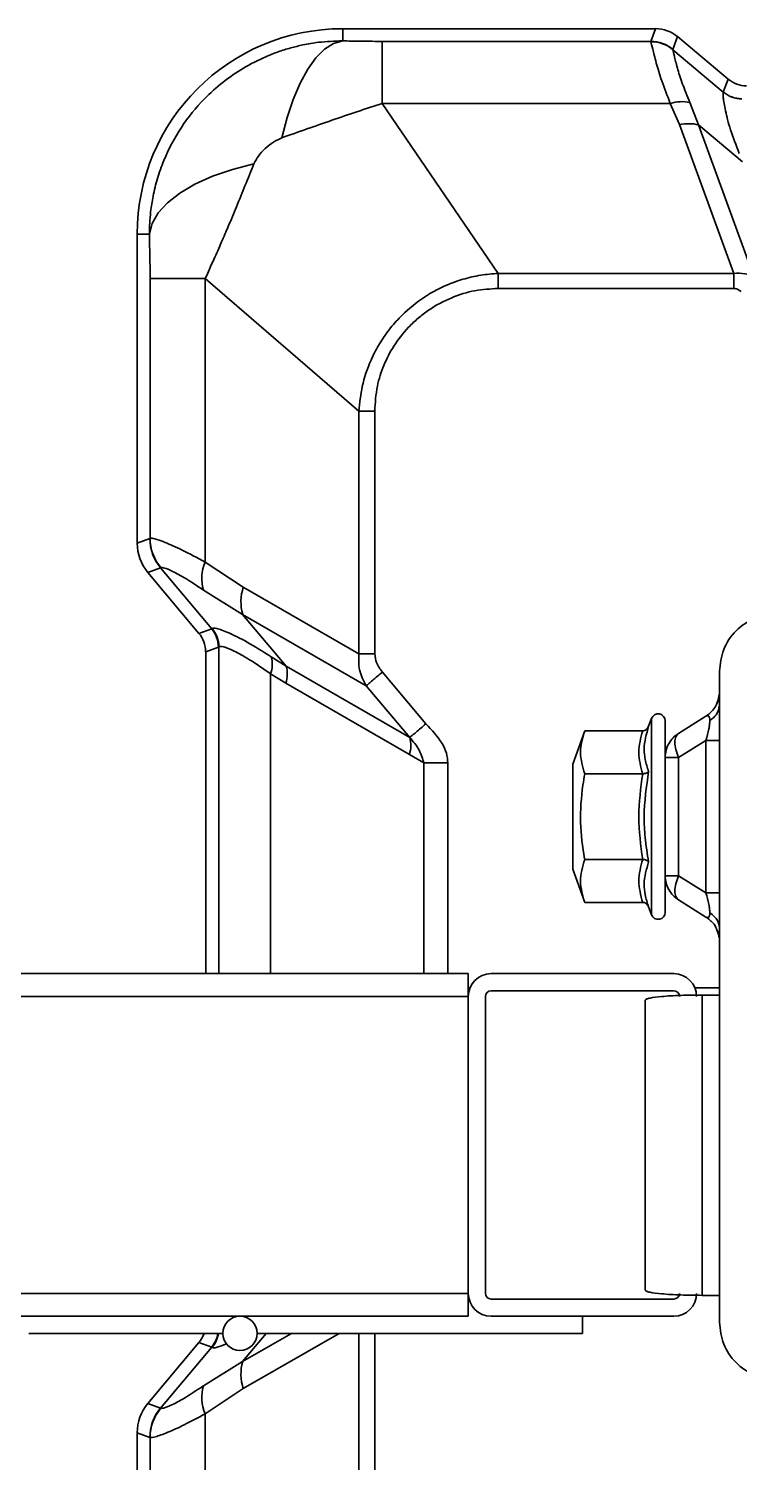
# Model space of a CAD drawing. Header units: millimetres. Extents: x 0 to 420, y 0 to 297.
# Drawn here: x 273.795 to 274.417, y 150.732 to 151.987 of the extents above; entities that cross this region are included whole.
import ezdxf

# ---------------------------------------------------------------- set-up
doc = ezdxf.new("R2010")
doc.units = ezdxf.units.MM

msp = doc.modelspace()

# ---------------------------------------------------------------- linework, layer by layer
at = {"color": 7, "linetype": 'Continuous', "lineweight": 35}
for p, q in [((274.3439, 151.9873), (274.0698, 151.9873)), ((274.0698, 151.9766), (274.0698, 151.9873)), ((274.3398, 151.9762), (274.3439, 151.9873)), ((274.1044, 151.9219), (274.1044, 151.9762)), ((274.1044, 151.9762), (274.3398, 151.9762)), ((274.3398, 151.9758), (274.3398, 151.9762)), ((274.3591, 151.9691), (274.3631, 151.9803)), ((274.4074, 151.9431), (274.3631, 151.9803)), ((274.3591, 151.9688), (274.3591, 151.9691)), ((274.4032, 151.9318), (274.3591, 151.9688)), ((274.4074, 151.9431), (274.4032, 151.9318)), ((274.2059, 151.773), (274.1044, 151.9219)), ((274.3567, 151.9219), (274.1044, 151.9219)), ((274.3649, 151.9033), (274.3567, 151.9219)), ((274.3814, 151.9032), (274.374, 151.9227)), ((274.4032, 151.9317), (274.4032, 151.9318)), ((274.4124, 151.773), (274.3649, 151.9033)), ((274.4298, 151.7702), (274.3814, 151.9032)), ((274.3814, 151.9032), (274.4201, 151.8707)), ((273.8898, 151.8073), (273.8898, 151.5368)), ((273.9005, 151.8073), (273.8898, 151.8073)), ((274.2059, 151.7598), (274.2059, 151.773)), ((274.4124, 151.773), (274.2059, 151.773)), ((273.9495, 151.7684), (273.9012, 151.7684)), ((273.9012, 151.541), (273.9012, 151.7684)), ((274.0839, 151.6523), (273.9495, 151.7684)), ((273.9495, 151.7684), (273.9495, 151.5202)), ((274.4124, 151.7598), (274.2059, 151.7598)), ((274.0979, 151.6523), (274.0839, 151.6523)), ((274.0839, 151.6523), (274.0839, 151.4398)), ((274.0979, 151.6523), (274.0979, 151.4398)), ((273.9009, 151.5409), (273.8898, 151.5368)), ((273.9009, 151.5409), (273.9012, 151.541)), ((273.9495, 151.5202), (273.9827, 151.4982)), ((273.8991, 151.5112), (273.9103, 151.5152)), ((273.8991, 151.5112), (273.9439, 151.4578)), ((273.9105, 151.5154), (273.9103, 151.5152)), ((273.9103, 151.5152), (273.9551, 151.4618)), ((273.9822, 151.4744), (273.948, 151.4956)), ((274.0839, 151.4398), (273.9827, 151.4982)), ((273.9822, 151.4744), (274.0904, 151.4119)), ((274.0203, 151.4291), (273.9822, 151.4744)), ((273.9439, 151.4578), (273.9551, 151.4618)), ((273.9551, 151.4618), (273.9555, 151.4621)), ((273.9498, 151.4417), (273.9609, 151.4458)), ((273.9614, 151.4461), (273.9609, 151.4458)), ((273.9614, 151.4461), (273.9614, 151.1598)), ((273.9498, 151.4417), (273.9498, 151.1598)), ((274.0072, 151.4373), (274.0203, 151.4291)), ((274.0979, 151.4398), (274.0839, 151.4398)), ((274.0066, 151.4223), (274.0199, 151.4142)), ((274.0066, 151.1598), (274.0066, 151.4223)), ((274.1285, 151.3666), (274.0203, 151.4291)), ((274.1046, 151.4239), (274.1427, 151.3785)), ((274.3998, 150.8546), (274.3998, 151.4246)), ((274.0199, 151.4142), (274.1282, 151.3517)), ((274.0904, 151.4119), (274.1285, 151.3666)), ((274.3992, 151.3994), (274.3998, 151.4064)), ((274.3991, 151.4004), (274.3973, 151.3956)), ((274.3996, 151.4035), (274.3983, 151.3973)), ((274.3994, 151.4035), (274.3991, 151.4011)), ((274.3403, 151.3832), (274.3378, 151.3764)), ((274.3403, 151.3832), (274.3403, 151.2114)), ((274.3523, 151.3811), (274.3523, 151.349)), ((274.388, 151.3852), (274.364, 151.3702)), ((274.2818, 151.3724), (274.2713, 151.3433)), ((274.3326, 151.3724), (274.2818, 151.3724)), ((274.388, 151.364), (274.364, 151.349)), ((274.388, 151.2305), (274.388, 151.364)), ((274.1282, 151.3517), (274.141, 151.3443)), ((274.1619, 151.3443), (274.141, 151.3443)), ((274.141, 151.3443), (274.141, 151.1598)), ((274.1619, 151.3443), (274.1619, 151.1598)), ((274.2713, 151.2513), (274.2713, 151.3433)), ((274.364, 151.349), (274.3523, 151.349)), ((274.3523, 151.349), (274.3523, 151.2455)), ((274.364, 151.349), (274.364, 151.2455)), ((274.3326, 151.3348), (274.2818, 151.3348)), ((274.3326, 151.2598), (274.2818, 151.2598)), ((274.2713, 151.2513), (274.2818, 151.2222)), ((274.3523, 151.2455), (274.3523, 151.2135)), ((274.364, 151.2455), (274.3523, 151.2455)), ((274.388, 151.2305), (274.364, 151.2455)), ((274.3326, 151.2222), (274.2818, 151.2222)), ((274.3378, 151.2182), (274.3403, 151.2114)), ((274.364, 151.2243), (274.388, 151.2093)), ((274.3885, 151.2093), (274.388, 151.2093)), ((274.3888, 151.209), (274.3905, 151.2075)), ((274.3973, 151.199), (274.3991, 151.1942)), ((274.3983, 151.1973), (274.3996, 151.1911)), ((274.1798, 151.1598), (268.5798, 151.1598)), ((274.1798, 151.1598), (274.1798, 151.1398)), ((274.3598, 151.1598), (274.1998, 151.1598)), ((274.1798, 151.1473), (274.1812, 151.1473)), ((274.1812, 151.1473), (274.1798, 151.1473)), ((274.3598, 151.1448), (274.1998, 151.1448)), ((274.3783, 151.1473), (274.3998, 151.1473)), ((274.3998, 151.1473), (274.3783, 151.1473)), ((274.3795, 151.141), (274.3848, 151.1411)), ((274.3848, 150.8781), (274.3848, 151.1411)), ((274.3848, 151.1411), (274.3998, 151.1411)), ((274.1798, 151.1398), (268.5798, 151.1398)), ((274.1798, 151.1398), (274.1798, 150.8798)), ((274.1798, 151.1398), (274.1798, 150.8798)), ((274.1948, 151.1398), (274.1948, 150.8798)), ((274.3348, 151.1365), (274.3348, 150.8827)), ((274.1798, 150.8798), (268.5798, 150.8798)), ((274.1798, 150.8798), (274.1798, 150.8598)), ((274.3848, 150.8781), (274.3998, 150.8781)), ((274.1804, 150.8748), (274.1798, 150.8748)), ((274.1998, 150.8748), (274.3598, 150.8748)), ((274.1798, 150.8598), (268.5798, 150.8598)), ((274.1998, 150.8598), (274.3598, 150.8598)), ((274.2798, 150.8598), (274.2798, 150.8448)), ((273.7948, 150.8448), (273.9648, 150.8448)), ((274.0249, 150.8448), (273.9822, 150.8202)), ((274.0029, 150.8448), (273.9822, 150.8202)), ((274.0667, 150.8448), (273.9827, 150.7964)), ((273.9948, 150.8448), (274.2798, 150.8448)), ((274.0839, 150.8448), (274.0839, 150.6423)), ((274.0979, 150.8448), (274.0979, 150.6423)), ((273.9439, 150.8368), (273.8991, 150.7834)), ((273.9551, 150.8328), (273.9103, 150.7794)), ((273.9551, 150.8328), (273.9439, 150.8368)), ((273.9555, 150.8325), (273.9551, 150.8328)), ((273.9822, 150.8202), (273.948, 150.799)), ((273.9827, 150.7964), (273.9495, 150.7744)), ((273.9103, 150.7794), (273.8991, 150.7834)), ((273.9103, 150.7794), (273.9105, 150.7792)), ((273.9495, 150.7744), (273.9495, 150.5262)), ((273.8898, 150.7578), (273.8898, 150.4873)), ((273.9009, 150.7537), (273.8898, 150.7578)), ((273.9009, 150.7537), (273.9012, 150.7536)), ((273.9012, 150.5262), (273.9012, 150.7536))]:
    msp.add_line(p, q, dxfattribs=at)
at = {"color": 7, "linetype": 'Continuous', "lineweight": 35, "flags": 128}
for points in [[(274.0166, 151.8918), (274.0212, 151.9094), (274.0265, 151.9254), (274.0325, 151.9397), (274.0392, 151.9519), (274.0464, 151.9618), (274.054, 151.9693), (274.0618, 151.9743), (274.0698, 151.9766)], [(273.9921, 151.869), (273.9732, 151.864), (273.9558, 151.858), (273.9404, 151.851), (273.9272, 151.8433), (273.9164, 151.8349), (273.9083, 151.826), (273.9029, 151.8167), (273.9005, 151.8073)]]:
    msp.add_lwpolyline(points, dxfattribs=at)
at = {"color": 7, "linetype": 'Continuous', "lineweight": 35}
msp.add_circle((273.9798, 150.8448), 0.015, dxfattribs=at)
for centre, radius, start, end in [((274.0698, 151.8073), 0.18, 90, 180), ((274.3398, 151.9461), 0.03, 50.0586, 89.9414), ((274.3399, 151.9458), 0.03, 50.2501, 90.141), ((274.3669, 151.8904), 0.033, 77.4981, 107.8428), ((274.4193, 151.951), 0.025, 230.0586, 269.9414), ((274.4193, 151.9509), 0.025, 230.0357, 269.9067), ((274.3729, 151.8678), 0.0363, 76.4299, 102.6632), ((273.941, 151.5409), 0.0401, 180.0586, 219.9414), ((273.9412, 151.5411), 0.0401, 180.1269, 219.9924), ((273.9818, 151.5059), 0.0354, 156.1372, 196.9623), ((274.0208, 151.4855), 0.0401, 161.4836, 196.0343), ((273.9359, 151.4457), 0.025, 0.0586, 39.9414), ((273.9363, 151.446), 0.025, 0.1661, 40.0321), ((273.9841, 151.4306), 0.024, 339.6339, 16.2007), ((273.9962, 151.4222), 0.0251, 341.4836, 16.0343), ((274.3461, 151.3811), 0.00619, 0, 160), ((274.1044, 151.3597), 0.0251, 341.4836, 16.0343), ((274.3461, 151.2135), 0.00619, 200, 0), ((274.1998, 151.1398), 0.02, 90, 180), ((274.3598, 151.1398), 0.02, 0, 90), ((274.1998, 151.1398), 0.005, 90, 180), ((274.3598, 151.1398), 0.005, 0, 90), ((274.1998, 150.8798), 0.02, 180, 270), ((274.1998, 150.8798), 0.005, 180, 270), ((274.3598, 150.8798), 0.02, 270, 0), ((274.3598, 150.8798), 0.005, 270, 0), ((273.9359, 150.8489), 0.025, 320.0587, 350.6662), ((273.9363, 150.8486), 0.025, 319.9711, 351.2382), ((274.0208, 150.8091), 0.0401, 163.9657, 198.5164), ((273.9818, 150.7887), 0.0354, 163.0377, 203.8627), ((273.941, 150.7537), 0.0401, 140.0586, 179.9414), ((273.9412, 150.7535), 0.0401, 140.0076, 179.8731)]:
    msp.add_arc(centre, radius, start, end, dxfattribs=at)
for centre, major_axis, start_param, end_param in [((274.3438, 151.9573), (0.0103, 0.0282), 5.934618, 6.631752), ((274.4235, 151.9623), (0.0086, 0.0235), 2.793026, 3.49016), ((273.9298, 151.5369), (0.0376, 0.0137), 2.793026, 3.49016), ((273.9247, 151.4417), (-0.0235, -0.0086), 2.793026, 3.49016), ((273.9247, 150.8529), (-0.0235, 0.0086), 2.793026, 3.160549), ((273.9298, 150.7577), (-0.0376, 0.0137), 5.934618, 6.631752)]:
    msp.add_ellipse(centre, major_axis=major_axis, ratio=0.998448, start_param=start_param, end_param=end_param, dxfattribs=at)
for points, knots in [([(273.9005, 151.8073), (273.9007, 151.8139), (273.901, 151.825), (273.9037, 151.8413), (273.9074, 151.8564), (273.9147, 151.8769), (273.9275, 151.9012), (273.9458, 151.9238), (273.9646, 151.9407), (273.9826, 151.9531), (273.9992, 151.9616), (274.0132, 151.9671), (274.0241, 151.9705), (274.0359, 151.9734), (274.0511, 151.976), (274.0627, 151.9764), (274.0698, 151.9766)], [0, 0, 0, 0, 0.073966, 0.126209, 0.185583, 0.248629, 0.372147, 0.493376, 0.574928, 0.656955, 0.739459, 0.783742, 0.826761, 0.868517, 0.920624, 1, 1, 1, 1]), ([(274.0698, 151.9766), (274.0745, 151.9765), (274.083, 151.9764), (274.0946, 151.9762), (274.1015, 151.9762), (274.1044, 151.9762)], [0, 0, 0, 0, 0.426106, 0.75777, 1, 1, 1, 1]), ([(274.3567, 151.9219), (274.3541, 151.9287), (274.3488, 151.9421), (274.3441, 151.9583), (274.3409, 151.9709), (274.3402, 151.9741), (274.3398, 151.9758)], [0, 0, 0, 0, 0.238868, 0.471709, 0.726257, 1, 1, 1, 1]), ([(274.3591, 151.9688), (274.3594, 151.9674), (274.3599, 151.9646), (274.3626, 151.9538), (274.3667, 151.94), (274.3716, 151.9285), (274.374, 151.9227)], [0, 0, 0, 0, 0.27715, 0.53382, 0.766156, 1, 1, 1, 1]), ([(274.1044, 151.9219), (274.0897, 151.917), (274.0604, 151.9073), (274.0312, 151.8969), (274.0166, 151.8918)], [0, 0, 0, 0, 0.502691, 1, 1, 1, 1]), ([(274.4172, 151.878), (274.4144, 151.8852), (274.4088, 151.8996), (274.4048, 151.9163), (274.4028, 151.9281), (274.4031, 151.9305), (274.4032, 151.9317)], [0, 0, 0, 0, 0.247618, 0.49308, 0.751102, 1, 1, 1, 1]), ([(274.0166, 151.8918), (274.0141, 151.8906), (274.0088, 151.8882), (274.0019, 151.8826), (273.9958, 151.8762), (273.9933, 151.8713), (273.9921, 151.869)], [0, 0, 0, 0, 0.242294, 0.509366, 0.771567, 1, 1, 1, 1]), ([(273.9921, 151.869), (273.9895, 151.8625), (273.9844, 151.8501), (273.977, 151.8318), (273.9701, 151.8153), (273.9635, 151.7999), (273.9566, 151.7845), (273.9519, 151.774), (273.9495, 151.7684)], [0, 0, 0, 0, 0.191169, 0.37068, 0.538766, 0.672129, 0.825955, 1, 1, 1, 1]), ([(273.9012, 151.7684), (273.9012, 151.7688), (273.9011, 151.7725), (273.901, 151.7859), (273.9007, 151.7981), (273.9005, 151.8073)], [0, 0, 0, 0, 0.030601, 0.265216, 1, 1, 1, 1]), ([(273.9011, 151.7706), (273.9012, 151.7701), (273.9012, 151.7693), (273.9013, 151.7686), (273.9013, 151.7685), (273.9014, 151.7684)], [0, 0, 0, 0, 0.56153, 0.792581, 1, 1, 1, 1]), ([(274.2059, 151.773), (274.2009, 151.7726), (274.1904, 151.7717), (274.1753, 151.7682), (274.1576, 151.7618), (274.1382, 151.7511), (274.1213, 151.7367), (274.1093, 151.7225), (274.101, 151.7101), (274.0929, 151.6942), (274.0863, 151.6749), (274.0847, 151.6596), (274.0839, 151.6523)], [0, 0, 0, 0, 0.0807277, 0.1668448, 0.2472628, 0.3806547, 0.517772, 0.598864, 0.6777449, 0.7544784, 0.883127, 1, 1, 1, 1]), ([(274.4298, 151.7702), (274.4273, 151.7712), (274.4219, 151.7734), (274.4157, 151.7731), (274.4124, 151.773)], [0, 0, 0, 0, 0.466493, 1, 1, 1, 1]), ([(274.4124, 151.773), (274.4124, 151.771), (274.4124, 151.767), (274.4124, 151.7622), (274.4124, 151.7598)], [0, 0, 0, 0, 0.506963, 1, 1, 1, 1]), ([(274.2059, 151.7598), (274.1991, 151.7594), (274.1852, 151.7586), (274.1645, 151.7521), (274.148, 151.7433), (274.1358, 151.7339), (274.1251, 151.7238), (274.1144, 151.7101), (274.1054, 151.6926), (274.0992, 151.6734), (274.0983, 151.6597), (274.0979, 151.6523)], [0, 0, 0, 0, 0.120461, 0.246403, 0.382818, 0.450919, 0.519058, 0.644752, 0.756806, 0.869265, 1, 1, 1, 1]), ([(274.4124, 151.7598), (274.4129, 151.7597), (274.4141, 151.7597), (274.4163, 151.7589), (274.4178, 151.7578), (274.4188, 151.7571)], [0, 0, 0, 0, 0.232062, 0.478453, 1, 1, 1, 1]), ([(273.9012, 151.541), (273.9022, 151.5411), (273.9042, 151.5411), (273.914, 151.5376), (273.9286, 151.5313), (273.9424, 151.524), (273.9495, 151.5202)], [0, 0, 0, 0, 0.239453, 0.47313, 0.728792, 1, 1, 1, 1]), ([(273.948, 151.4956), (273.9425, 151.4992), (273.9319, 151.5063), (273.9206, 151.5123), (273.9129, 151.5156), (273.9113, 151.5154), (273.9105, 151.5154)], [0, 0, 0, 0, 0.270175, 0.525289, 0.759332, 1, 1, 1, 1]), ([(273.9555, 151.4621), (273.9565, 151.4623), (273.9586, 151.4627), (273.9693, 151.4588), (273.9855, 151.4509), (273.9999, 151.4419), (274.0072, 151.4373)], [0, 0, 0, 0, 0.2231187, 0.4759315, 0.7314708, 1, 1, 1, 1]), ([(274.0066, 151.4223), (274.0003, 151.4267), (273.9881, 151.4353), (273.9741, 151.4428), (273.9644, 151.4468), (273.9624, 151.4463), (273.9614, 151.4461)], [0, 0, 0, 0, 0.267515, 0.511254, 0.753073, 1, 1, 1, 1]), ([(274.0839, 151.4398), (274.0838, 151.4351), (274.0834, 151.4251), (274.088, 151.4165), (274.0904, 151.4119)], [0, 0, 0, 0, 0.4733, 1, 1, 1, 1]), ([(274.0979, 151.4398), (274.0982, 151.4372), (274.099, 151.4313), (274.1026, 151.4265), (274.1046, 151.4239)], [0, 0, 0, 0, 0.448587, 1, 1, 1, 1]), ([(274.1046, 151.4239), (274.1032, 151.4226), (274.1001, 151.4201), (274.096, 151.4166), (274.0925, 151.4137), (274.0911, 151.4125), (274.0904, 151.4119)], [0, 0, 0, 0, 0.244438, 0.500001, 0.755563, 1, 1, 1, 1]), ([(274.3988, 151.3997), (274.3982, 151.3979), (274.3968, 151.394), (274.3931, 151.389), (274.3897, 151.3865), (274.388, 151.3852)], [0, 0, 0, 0, 0.315477, 0.657739, 1, 1, 1, 1]), ([(274.3998, 151.3946), (274.3993, 151.3918), (274.3983, 151.3867), (274.3935, 151.383), (274.3913, 151.3814)], [0, 0, 0, 0, 0.559996, 1, 1, 1, 1]), ([(274.388, 151.3852), (274.3889, 151.3856), (274.3902, 151.3861), (274.3912, 151.3841), (274.3913, 151.3823), (274.3913, 151.3814)], [0, 0, 0, 0, 0.551614, 0.784825, 1, 1, 1, 1]), ([(274.3913, 151.3814), (274.3913, 151.3803), (274.3912, 151.3782), (274.3902, 151.3722), (274.3889, 151.3674), (274.388, 151.364)], [0, 0, 0, 0, 0.2151838, 0.4483868, 1, 1, 1, 1]), ([(274.1427, 151.3785), (274.1412, 151.3773), (274.1382, 151.3747), (274.134, 151.3712), (274.1305, 151.3683), (274.1292, 151.3672), (274.1285, 151.3666)], [0, 0, 0, 0, 0.244437, 0.5, 0.755563, 1, 1, 1, 1]), ([(274.1427, 151.3785), (274.1478, 151.3731), (274.1551, 151.3654), (274.1611, 151.3531), (274.1617, 151.3472), (274.1619, 151.3443)], [0, 0, 0, 0, 0.554868, 0.787217, 1, 1, 1, 1]), ([(274.2818, 151.3348), (274.28, 151.341), (274.2763, 151.3535), (274.28, 151.366), (274.2818, 151.3724)], [0, 0, 0, 0, 0.4912125, 1, 1, 1, 1]), ([(274.3378, 151.3764), (274.3378, 151.3764), (274.3376, 151.3758), (274.337, 151.3747), (274.3357, 151.3734), (274.3342, 151.3725), (274.3331, 151.3724), (274.3326, 151.3724)], [0, 0, 0, 0, 0.006713, 0.267679, 0.528689, 0.76386, 1, 1, 1, 1]), ([(274.3378, 151.3764), (274.3359, 151.3697), (274.3331, 151.36), (274.3345, 151.3468), (274.3366, 151.3404), (274.3378, 151.3369)], [0, 0, 0, 0, 0.499729, 0.72853, 1, 1, 1, 1]), ([(274.1285, 151.3666), (274.1316, 151.3631), (274.1373, 151.3564), (274.1398, 151.3481), (274.141, 151.3443)], [0, 0, 0, 0, 0.537276, 1, 1, 1, 1]), ([(274.2818, 151.2598), (274.2818, 151.26), (274.2799, 151.2707), (274.2772, 151.2925), (274.2789, 151.3175), (274.2813, 151.3315), (274.2818, 151.3348)], [0, 0, 0, 0, 0.009604, 0.432631, 0.866873, 1, 1, 1, 1]), ([(274.3326, 151.2598), (274.3309, 151.2723), (274.3274, 151.2973), (274.3309, 151.3223), (274.3326, 151.3348)], [0, 0, 0, 0, 0.499238, 1, 1, 1, 1]), ([(274.3378, 151.3369), (274.3378, 151.3368), (274.3376, 151.3366), (274.337, 151.336), (274.3357, 151.3354), (274.3342, 151.3349), (274.3331, 151.3349), (274.3326, 151.3348)], [0, 0, 0, 0, 0.006713, 0.267679, 0.528689, 0.76386, 1, 1, 1, 1]), ([(274.3378, 151.3369), (274.3359, 151.3237), (274.3331, 151.3045), (274.3345, 151.2779), (274.3366, 151.2648), (274.3378, 151.2577)], [0, 0, 0, 0, 0.500435, 0.728855, 1, 1, 1, 1]), ([(274.2818, 151.2222), (274.28, 151.2284), (274.2763, 151.2409), (274.28, 151.2534), (274.2818, 151.2598)], [0, 0, 0, 0, 0.4912125, 1, 1, 1, 1]), ([(274.3378, 151.2577), (274.3378, 151.2577), (274.3376, 151.258), (274.337, 151.2586), (274.3357, 151.2592), (274.3342, 151.2597), (274.3331, 151.2597), (274.3326, 151.2598)], [0, 0, 0, 0, 0.006713, 0.267679, 0.528689, 0.76386, 1, 1, 1, 1]), ([(274.3378, 151.2577), (274.3359, 151.2513), (274.3331, 151.2418), (274.3345, 151.2284), (274.3366, 151.2218), (274.3378, 151.2182)], [0, 0, 0, 0, 0.499729, 0.72853, 1, 1, 1, 1]), ([(274.388, 151.2305), (274.3889, 151.2272), (274.3902, 151.2224), (274.3912, 151.2164), (274.3913, 151.2142), (274.3913, 151.2132)], [0, 0, 0, 0, 0.551614, 0.784825, 1, 1, 1, 1]), ([(274.3326, 151.2222), (274.3331, 151.2222), (274.3342, 151.2221), (274.3357, 151.2212), (274.337, 151.2199), (274.3376, 151.2188), (274.3378, 151.2182), (274.3378, 151.2182)], [0, 0, 0, 0, 0.23614, 0.471311, 0.732321, 0.993287, 1, 1, 1, 1]), ([(274.3913, 151.2132), (274.3913, 151.2123), (274.3912, 151.2105), (274.3903, 151.2087), (274.3892, 151.2091), (274.3885, 151.2093)], [0, 0, 0, 0, 0.243902, 0.508229, 1, 1, 1, 1]), ([(274.3904, 151.2074), (274.3913, 151.2067), (274.3938, 151.2048), (274.3961, 151.2018), (274.397, 151.1994), (274.3972, 151.1989)], [0, 0, 0, 0, 0.294463, 0.870519, 1, 1, 1, 1]), ([(274.3913, 151.2132), (274.394, 151.211), (274.3988, 151.2072), (274.3995, 151.2021), (274.3998, 151.1999)], [0, 0, 0, 0, 0.559996, 1, 1, 1, 1]), ([(274.3848, 151.1411), (274.3784, 151.141), (274.3687, 151.1409), (274.357, 151.1404), (274.3471, 151.1396), (274.34, 151.1387), (274.3355, 151.1375), (274.3351, 151.1369), (274.3348, 151.1365)], [0, 0, 0, 0, 0.242279, 0.369202, 0.49965, 0.729414, 0.842683, 1, 1, 1, 1]), ([(274.3348, 150.8827), (274.3351, 150.8823), (274.3355, 150.8817), (274.34, 150.8805), (274.3471, 150.8796), (274.357, 150.8788), (274.3687, 150.8783), (274.3784, 150.8782), (274.3848, 150.8781)], [0, 0, 0, 0, 0.157309, 0.270586, 0.50035, 0.630794, 0.757716, 1, 1, 1, 1]), ([(273.9681, 150.8357), (273.965, 150.8345), (273.9582, 150.8317), (273.9564, 150.8322), (273.9555, 150.8325)], [0, 0, 0, 0, 0.454296, 1, 1, 1, 1]), ([(273.9105, 150.7792), (273.9115, 150.7792), (273.9133, 150.7791), (273.9219, 150.7829), (273.9334, 150.7892), (273.943, 150.7957), (273.948, 150.799)], [0, 0, 0, 0, 0.267138, 0.52122, 0.755952, 1, 1, 1, 1]), ([(273.9495, 150.7744), (273.943, 150.771), (273.9305, 150.7642), (273.9156, 150.7576), (273.9046, 150.7536), (273.9023, 150.7536), (273.9012, 150.7536)], [0, 0, 0, 0, 0.245129, 0.480308, 0.739086, 1, 1, 1, 1])]:
    msp.add_open_spline(points, degree=3, knots=knots, dxfattribs=at)
for points in [[(274.3998, 151.4246), (274.4005, 151.4311), (274.402, 151.4442), (274.4136, 151.4608), (274.4301, 151.4723), (274.4432, 151.4738), (274.4498, 151.4746)], [(274.3326, 151.3348), (274.3309, 151.3411), (274.3274, 151.3536), (274.3309, 151.3661), (274.3326, 151.3724)], [(274.364, 151.3702), (274.3623, 151.369), (274.3589, 151.3665), (274.3552, 151.3613), (274.3527, 151.3553), (274.3524, 151.3511), (274.3523, 151.349)], [(274.364, 151.3702), (274.3631, 151.3693), (274.3612, 151.3676), (274.3605, 151.3625), (274.3612, 151.3561), (274.3631, 151.3514), (274.364, 151.349)], [(274.388, 151.364), (274.3897, 151.364), (274.3931, 151.364), (274.3968, 151.364), (274.3993, 151.364), (274.3996, 151.364), (274.3998, 151.364)], [(274.3326, 151.2222), (274.3309, 151.2285), (274.3274, 151.241), (274.3309, 151.2535), (274.3326, 151.2598)], [(274.3523, 151.2455), (274.3524, 151.2434), (274.3527, 151.2392), (274.3552, 151.2333), (274.3589, 151.2281), (274.3623, 151.2256), (274.364, 151.2243)], [(274.364, 151.2455), (274.3631, 151.2432), (274.3612, 151.2384), (274.3605, 151.2321), (274.3612, 151.227), (274.3631, 151.2252), (274.364, 151.2243)], [(274.3998, 151.2305), (274.3996, 151.2305), (274.3993, 151.2305), (274.3968, 151.2305), (274.3931, 151.2305), (274.3897, 151.2305), (274.388, 151.2305)], [(274.4498, 150.8046), (274.4432, 150.8053), (274.4301, 150.8068), (274.4136, 150.8184), (274.402, 150.8349), (274.4005, 150.848), (274.3998, 150.8546)]]:
    msp.add_open_spline(points, degree=3, dxfattribs=at)

doc.saveas('drawing.dxf')
